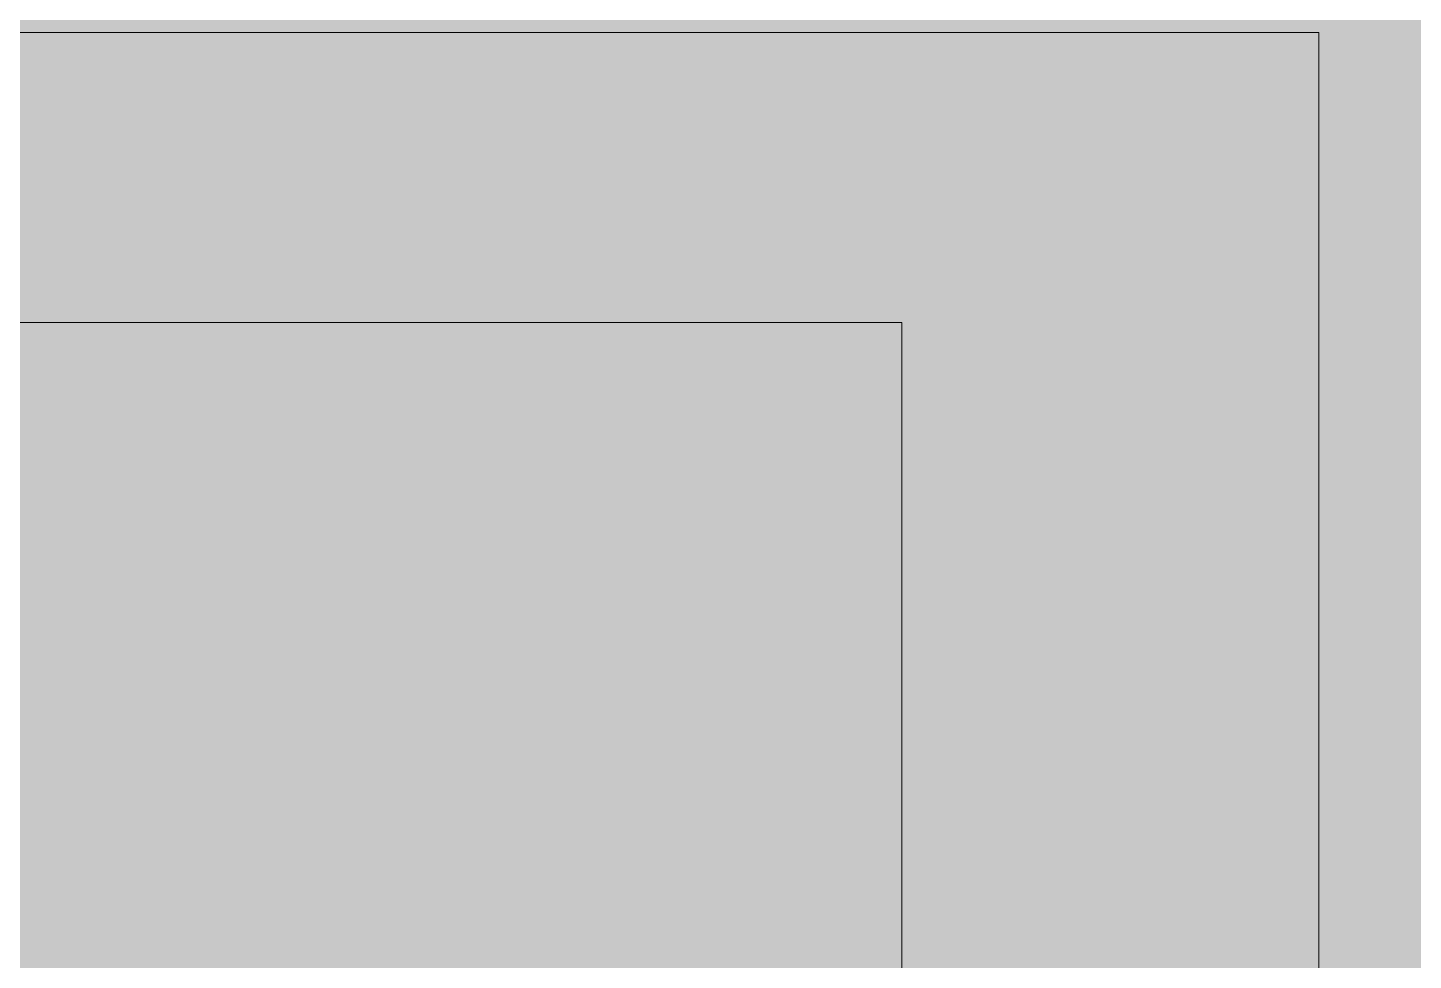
# Model space of a CAD drawing. Header units: inches. Extents: x 1750 to 8392, y -297 to 660.
# Drawn here: x 2247.409 to 2252.186, y 225.051 to 228.266 of the extents above; entities that cross this region are included whole.
import ezdxf

# ---------------------------------------------------------------- set-up
doc = ezdxf.new("R2010")
doc.units = ezdxf.units.IN
doc.header["$MEASUREMENT"] = 0
doc.layers.add('A-GLAZ-1', color=151, linetype='Continuous', lineweight=9)

# ---------------------------------------------------------------- blocks, each defined once
blk = doc.blocks.new('Window-Double_Hung-Andersen-400_Series-Tilt_Wash - 2nd Floor-V16-BUILDING ELEVATION - EAST')
at = {"layer": 'A-GLAZ-1'}
h = blk.add_hatch(color=256, dxfattribs=at)
h.paths.add_polyline_path([(2215.712, 151.1875), (2217.8582, 151.1875), (2217.8582, 153.6875), (2217.587, 153.6875), (2217.587, 177.1548), (2216.0865, 177.1548), (2216.1026, 177.3998), (2216.2249, 177.6116), (2216.4367, 177.7339), (2216.559, 177.75), (2217.587, 177.75), (2217.587, 228.25), (2220.8727, 228.25), (2220.8727, 229.5), (2215.712, 229.5), (2215.712, 151.9375)], flags=0)
h.paths.add_polyline_path([(2223.7889, 151.7461), (2248.3081, 151.7461), (2248.3081, 153.6875), (2221.8727, 153.6875), (2221.8727, 151.7461)], flags=0)
h.paths.add_polyline_path([(2253.7355, 151.7461), (2253.7355, 153.9519), (2251.8605, 153.9519), (2251.8605, 153.6875), (2249.4892, 153.6875), (2249.4892, 151.7461), (2253.6654, 151.7461)], flags=0)
h.paths.add_polyline_path([(2219.0393, 151.7461), (2220.8727, 151.7461), (2220.8727, 153.6875), (2219.0393, 153.6875), (2219.0393, 151.9375)], flags=0)
h.paths.add_polyline_path([(2253.048, 154.8984), (2253.7355, 154.8984), (2253.7355, 157.1004), (2251.8605, 157.1004), (2251.8904, 154.8984)], flags=0)
h.paths.add_polyline_path([(2253.5612, 158.0469), (2253.7355, 158.0469), (2253.7355, 160.2488), (2251.8605, 160.2488), (2251.8605, 158.0469), (2253.1609, 158.0469)], flags=0)
h.paths.add_polyline_path([(2253.5612, 161.1953), (2253.7355, 161.1953), (2253.7355, 163.4011), (2251.8605, 163.4011), (2251.8605, 161.1953), (2253.2531, 161.1953)], flags=0)
h.paths.add_polyline_path([(2253.7355, 164.3477), (2253.7355, 166.5496), (2251.8605, 166.5496), (2251.8605, 164.3477), (2253.6654, 164.3477)], flags=0)
h.paths.add_polyline_path([(2253.5612, 167.4961), (2253.7355, 167.4961), (2253.7355, 169.5496), (2251.8605, 169.5496), (2251.8605, 167.4961), (2253.4375, 167.4961)], flags=0)
h.paths.add_polyline_path([(2253.048, 170.4961), (2253.7355, 170.4961), (2253.7355, 177.1548), (2251.8605, 177.1548), (2251.8605, 170.4961), (2252.2762, 170.4961)], flags=0)
h.paths.add_polyline_path([(2253.7355, 177.75), (2253.7355, 229.5), (2221.8727, 229.5), (2221.8727, 228.25), (2251.8605, 228.25), (2251.8605, 177.75), (2253.6654, 177.75)], flags=0)
h = blk.add_hatch(color=256, dxfattribs=at)
h.paths.add_polyline_path([(2228.5266, 191), (2251.8605, 191), (2251.8605, 228.25), (2221.8727, 228.25), (2221.8727, 227.25), (2250.423, 227.25), (2250.423, 192.5), (2221.8727, 192.5), (2221.8727, 191), (2224.3368, 191)], flags=0)
h.paths.add_polyline_path([(2217.587, 191), (2220.8727, 191), (2220.8727, 192.5), (2219.0245, 192.5), (2219.0245, 227.25), (2220.8727, 227.25), (2220.8727, 228.25), (2217.587, 228.2398), (2217.587, 191.0211)], flags=0)
h = blk.add_hatch(color=256, dxfattribs=at)
h.paths.add_polyline_path([(2219.0245, 192.5), (2220.8727, 192.5), (2220.8727, 227.25), (2219.0245, 227.25), (2219.0245, 203.9161)], flags=0)
h.paths.add_polyline_path([(2224.3368, 192.5), (2250.423, 192.5), (2250.423, 227.25), (2221.8727, 227.25), (2221.8727, 192.5), (2224.1447, 192.5)], flags=0)
for p, q in [((2221.8727, 228.25), (2251.8605, 228.25)), ((2251.8605, 228.25), (2251.8605, 177.745)), ((2221.8727, 227.25), (2250.423, 227.25)), ((2250.423, 227.25), (2250.423, 192.5))]:
    blk.add_line(p, q, dxfattribs=at)

msp = doc.modelspace()

# ---------------------------------------------------------------- block references
at = {"layer": 'A-GLAZ-1'}
msp.add_blockref('Window-Double_Hung-Andersen-400_Series-Tilt_Wash - 2nd Floor-V16-BUILDING ELEVATION - EAST', (0, 0), dxfattribs=at)

doc.saveas('drawing.dxf')
